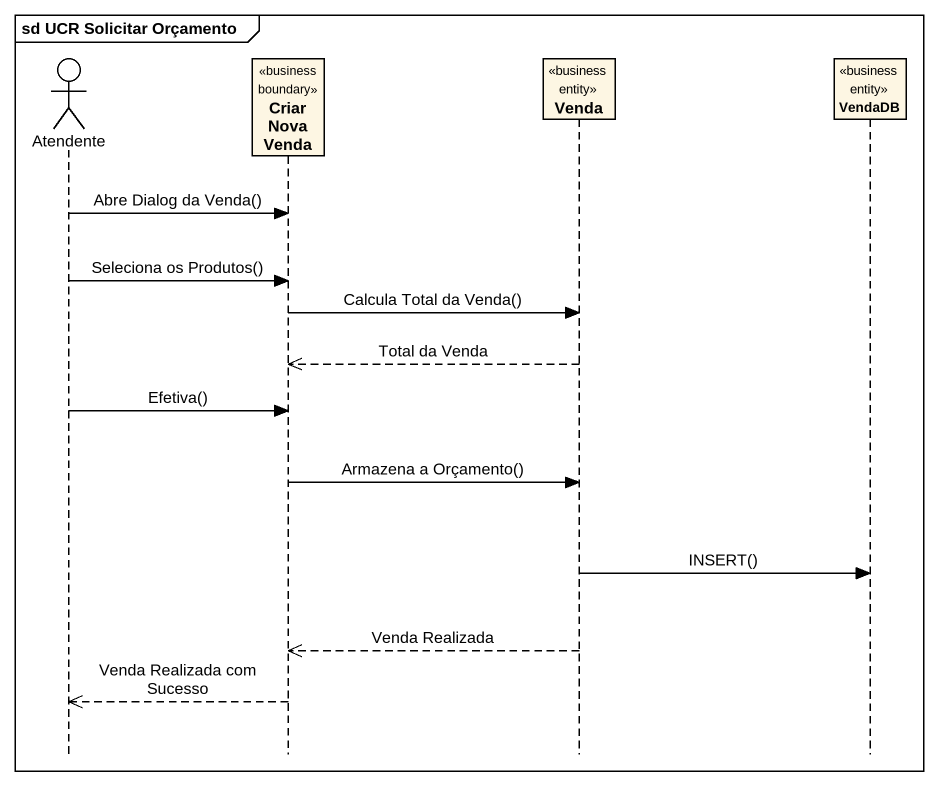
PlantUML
@startuml
mainframe sd UCR Solicitar Orçamento
hide footbox
actor Atendente
participant "Criar Nova Venda" as Criar_Nova_Venda <<business boundary>>
participant Venda <<business entity>>
participant VendaDB <<business entity>>

Atendente -> Criar_Nova_Venda : Abre Dialog da Venda()
Atendente -> Criar_Nova_Venda : Seleciona os Produtos()
Criar_Nova_Venda -> Venda : Calcula Total da Venda()
Venda -->> Criar_Nova_Venda : Total da Venda
Atendente -> Criar_Nova_Venda : Efetiva()
Criar_Nova_Venda -> Venda : Armazena a Orçamento()
Venda -> VendaDB : INSERT()
Venda -->> Criar_Nova_Venda : Venda Realizada
Criar_Nova_Venda -->> Atendente : Venda Realizada com Sucesso
@enduml
